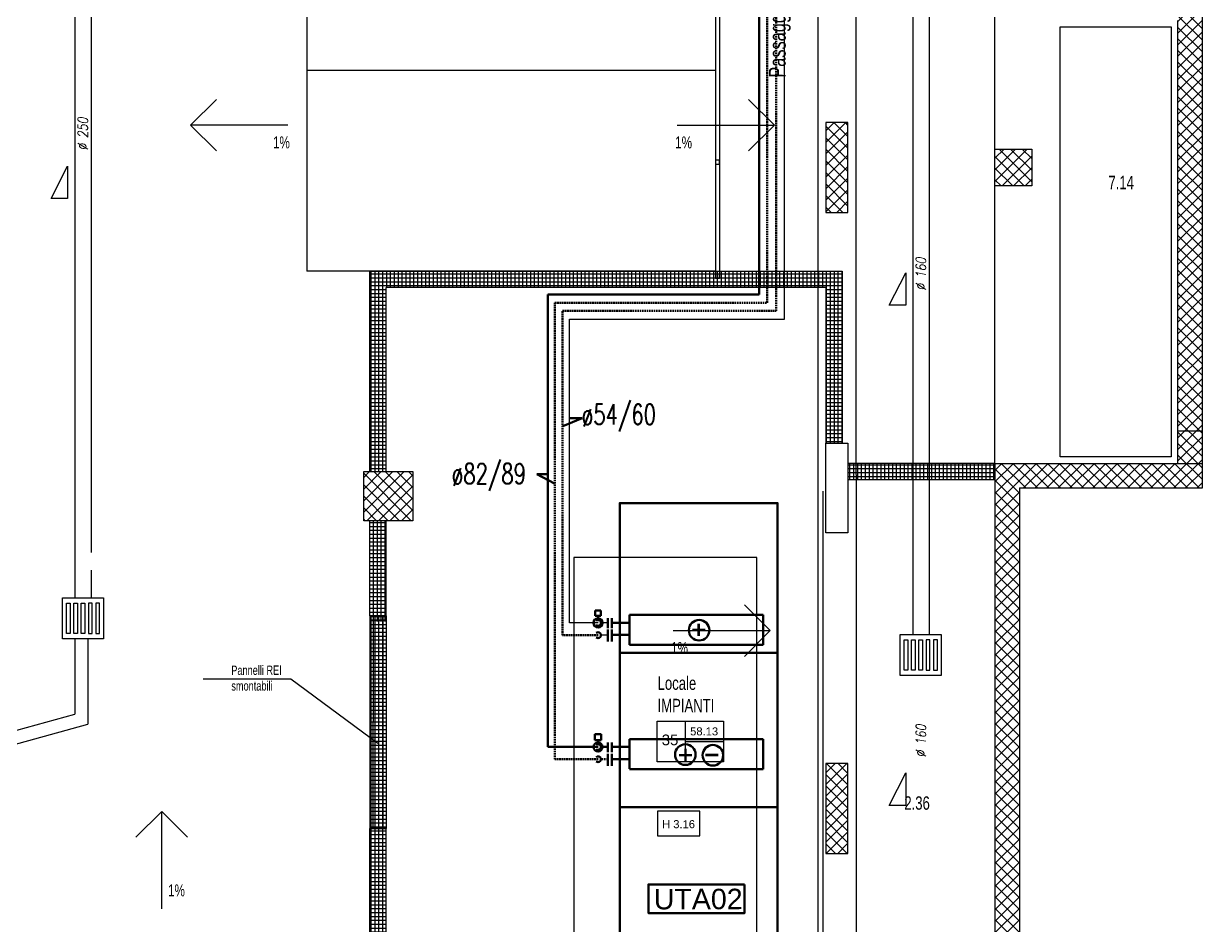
# Model space of a CAD drawing. Header units: millimetres. Extents: x -3782782348 to 131293, y -36553 to 57271.
# Drawn here: x 98095 to 99537, y 35420 to 36523 of the extents above; entities that cross this region are included whole.
import ezdxf

# ---------------------------------------------------------------- set-up
doc = ezdxf.new("R2010")
doc.units = ezdxf.units.MM
doc.header["$LTSCALE"] = 0.01
doc.linetypes.add('HIDDEN2', pattern=[4.7625, 3.175, -1.5875])
doc.linetypes.add('TRATTEGGIATA', pattern=[19.05, 12.7, -6.35])
for name, color, linetype in [('ESTRAZ', 2, 'Continuous'), ('IMPIANTO', 7, 'Continuous'), ('X_MURI', 8, 'Continuous'), ('X_TESTI', 253, 'Continuous')]:
    doc.layers.add(name, color=color, linetype=linetype)
doc.layers.add('tubi_uta', color=253, linetype='Continuous', lineweight=50)
doc.styles.add('ARIAL', font='arial.ttf')
doc.styles.add('nomi', font='arial.ttf')
doc.styles.add('QUOTE', font='simplex.shx', dxfattribs={"width": 0.7})
doc.styles.add('ROMANS', font='romans')
doc.styles.add('testo indicazioni', font='romans.shx', dxfattribs={"width": 0.8, "oblique": 10, "height": 17.5})
pattern_1 = [(180, (96724.8174, -16956.5025), (-6e-16, -4.7625), []), (270, (96724.8174, -16956.5025), (4.7625, -9e-16), [])]
pattern_2 = [(45, (96724.817, -16956.502), (-7.0710678, 7.0710678), []), (135, (96724.817, -16956.502), (-7.0710678, -7.0710678), [])]
pattern_3 = [(45, (139069.621, 4436.309), (-7.0710678, 7.0710678), []), (135, (139069.621, 4436.309), (-7.0710678, -7.0710678), [])]

msp = doc.modelspace()

# ---------------------------------------------------------------- hatches: boundary and pattern name
at = {"layer": 'X_MURI', "ltscale": 4}
h = msp.add_hatch(dxfattribs=at)
h.set_pattern_fill('_USER', color=256, scale=10, angle=45, style=0, double=1, pattern_type=0)
h.set_pattern_definition(pattern_2)
h.paths.add_polyline_path([(97761.9, 36711), (97821.9, 36711), (97821.9, 36771), (97761.9, 36771)])
h.paths.add_polyline_path([(97762, 37567), (97762, 37507), (97822, 37507), (97822, 37567)])
h.paths.add_polyline_path([(98511.1, 37567), (98511.1, 37507), (98571.1, 37507), (98571.1, 37567)])
h.paths.add_polyline_path([(98511.1, 36711), (98571.1, 36711), (98571.1, 36771), (98511.1, 36771)])
h.paths.add_polyline_path([(99076.6, 36684), (99103.6, 36684), (99103.6, 36794), (99076.6, 36794)])
h.paths.add_polyline_path([(99076.6, 36292), (99103.6, 36292), (99103.6, 36402), (99076.6, 36402)])
h.paths.add_polyline_path([(99076.7, 37076), (99103.7, 37076), (99103.7, 37186), (99076.7, 37186)])
h.paths.add_polyline_path([(99076.7, 37564), (99076.7, 37509), (99103.7, 37509), (99103.7, 37564)])
h = msp.add_hatch(dxfattribs=at)
h.set_pattern_fill('_USER', color=256, scale=10, angle=45, style=0, double=1, pattern_type=0)
h.set_pattern_definition(pattern_2)
h.paths.add_polyline_path([(97723.2, 34743), (97723.2, 34773), (99283.5, 34773), (99283.5, 35985), (99507.3, 35985), (99507.3, 37121), (99283.5, 37121), (99283.5, 37471), (99313.5, 37471), (99313.5, 37151), (99537.3, 37151), (99537.3, 35955), (99313.5, 35955), (99313.5, 34743)])
h = msp.add_hatch(dxfattribs=at)
h.set_pattern_fill('_USER', color=256, scale=10, angle=45, style=0, double=1, pattern_type=0)
h.set_pattern_definition(pattern_2)
h.paths.add_polyline_path([(99328.5, 36781.6), (99328.5, 36736.6), (99283.5, 36736.6), (99283.5, 36781.6)])
h.paths.add_polyline_path([(99328.5, 36369.5), (99328.5, 36324.5), (99283.5, 36324.5), (99283.5, 36369.5)])
h = msp.add_hatch(dxfattribs=at)
h.set_pattern_fill('NET', color=256, scale=1.5, angle=180, style=0)
h.set_pattern_definition(pattern_1)
h.paths.add_polyline_path([(99066.7, 36200.3), (99066.7, 36220.3), (98518.5, 36220.3), (98518.5, 35975), (98538.6, 35975), (98538.6, 36200.3)])
h = msp.add_hatch(dxfattribs=at)
h.set_pattern_fill('NET', color=256, scale=1.5, angle=180, style=0)
h.set_pattern_definition(pattern_1)
h.paths.add_polyline_path([(99066.7, 36200.3), (99076.6, 36200.3), (99076.6, 36220.3), (99066.7, 36220.3)])
h = msp.add_hatch(dxfattribs=at)
h.set_pattern_fill('NET', color=256, scale=1.5, angle=180, style=0)
h.set_pattern_definition(pattern_1)
h.paths.add_polyline_path([(99183, 35965), (99183, 35985), (99113.5, 35985), (99113.5, 35965)])
h.paths.add_polyline_path([(99113.5, 35985), (99103.6, 35985), (99103.6, 35965), (99113.5, 35965)])
h.paths.add_polyline_path([(99183, 35985), (99183, 35965), (99203, 35965), (99203, 35985)])
h.paths.add_polyline_path([(99203, 35965), (99283.5, 35965), (99283.5, 35971), (99283.5, 35985), (99203, 35985)])
h.paths.add_polyline_path([(99078.7, 36067.5), (99101.2, 36067.5), (99101.2, 36089.3), (99078.7, 36089.3)], flags=9)
h.paths.add_polyline_path([(99139.9, 35938.9), (99139.9, 35970.2), (99118.2, 35970.2), (99118.2, 35938.9)], flags=9)
h.paths.add_polyline_path([(99096.6, 36220.3), (99076.6, 36220.3), (99076.6, 36010), (99096.6, 36010)])
h = msp.add_hatch(dxfattribs=at)
h.set_pattern_fill('_USER', color=256, scale=10, angle=45, style=0, double=1, pattern_type=0)
h.set_pattern_definition(pattern_2)
h.paths.add_polyline_path([(97822, 35915), (97822, 35975), (97821.9, 35975), (97762, 35975), (97762, 35915)])
h.paths.add_polyline_path([(98571.1, 35975), (98511.1, 35975), (98511.1, 35915), (98571.1, 35915)])
h = msp.add_hatch(dxfattribs=at)
h.set_pattern_fill('NET', color=256, scale=1.5, angle=180, style=0)
h.set_pattern_definition([(180, (101194.853, -19460.8184), (-6e-16, -4.7625), []), (270, (101194.853, -19460.8184), (4.7625, -9e-16), [])])
h.paths.add_polyline_path([(98538.5, 35791.7), (98518.5, 35791.7), (98518.6, 35915), (98538.6, 35915)])
h = msp.add_hatch(dxfattribs=at)
h.set_pattern_fill('NET', color=256, scale=1.5, angle=180, style=0)
h.set_pattern_definition(pattern_1)
h.paths.add_polyline_path([(98522.5, 35538.6), (98534.5, 35538.6), (98534.6, 35798.6), (98522.6, 35798.6)])
h.paths.add_polyline_path([(98522.6, 35798.6), (98518.5, 35798.6), (98518.5, 35650), (98522.5, 35647.1)])
h.paths.add_polyline_path([(98534.5, 35538.6), (98538.6, 35538.6), (98538.6, 35798.6), (98534.6, 35798.6)])
h = msp.add_hatch(dxfattribs=at)
h.set_pattern_fill('NET', color=256, scale=1.5, angle=180, style=0)
h.set_pattern_definition(pattern_1)
h.paths.add_polyline_path([(98518.5, 35538.6), (98522.5, 35538.6), (98522.5, 35647.1), (98518.5, 35650)])
h = msp.add_hatch(dxfattribs=at)
h.set_pattern_fill('_USER', color=256, scale=10, angle=45, style=0, double=1, pattern_type=0)
h.set_pattern_definition(pattern_3)
h.paths.add_polyline_path([(99103.6, 35618), (99076.6, 35618), (99076.6, 35508), (99103.6, 35508)])
h = msp.add_hatch(dxfattribs=at)
h.set_pattern_fill('_USER', color=256, scale=10, angle=45, style=0, double=1, pattern_type=0)
h.set_pattern_definition(pattern_3)
h.paths.add_polyline_path([(99103.6, 35618), (99076.6, 35618), (99076.6, 35508), (99103.6, 35508)])
h = msp.add_hatch(dxfattribs=at)
h.set_pattern_fill('NET', color=256, scale=1.5, angle=180, style=0)
h.set_pattern_definition([(180, (96724.8174, -16956.5025), (-6e-16, -4.7625), []), (270, (96724.8174, -16956.5025), (4.7625, -9e-16), [])])
h.paths.add_polyline_path([(98538.5, 35295.3), (98518.5, 35295.3), (98518.6, 35538.7), (98538.6, 35538.7)])

# ---------------------------------------------------------------- linework, layer by layer
at = {"layer": 'IMPIANTO', "color": 30, "linetype": 'Continuous'}
for p, q in [((99025.8, 36161.6, 0), (99025.8, 37840.2, 0)), ((98763.1, 35790, 0), (98763.1, 36161.6, 0)), ((98763.1, 36161.6, 0), (99025.8, 36161.6, 0)), ((98797.9, 35790, 0), (98763.1, 35790, 0)), ((98810, 35790, 0), (98801.4, 35790, 0)), ((98810, 35775, 0), (98801.4, 35775, 0))]:
    msp.add_line(p, q, dxfattribs=at)
at = {"layer": 'tubi_uta', "color": 6, "linetype": 'TRATTEGGIATA', "ltscale": 15}
for p, q in [((99004.9, 36181.6, 0), (99004.9, 37820.2, 0)), ((98745, 35623.2, 0), (98745, 36181.6, 0)), ((98745, 36181.6, 0), (99004.9, 36181.6, 0)), ((98797.9, 35623.2, 0), (98745, 35623.2, 0)), ((98810, 35623.2, 0), (98801.4, 35623.2, 0))]:
    msp.add_line(p, q, dxfattribs=at)
at = {"layer": 'tubi_uta', "color": 30, "linetype": 'TRATTEGGIATA', "ltscale": 15}
for p, q in [((99015.8, 36171.6, 0), (99015.8, 37830.2, 0)), ((98754.5, 35775, 0), (98754.5, 36171.6, 0)), ((98754.5, 36171.6, 0), (99015.8, 36171.6, 0)), ((98797.9, 35775, 0), (98754.5, 35775, 0))]:
    msp.add_line(p, q, dxfattribs=at)
at = {"layer": 'tubi_uta', "color": 6}
for p, q in [((98994.9, 36191.6, 0), (98994.9, 37810.2, 0)), ((98736.5, 35638.2, 0), (98736.5, 36191.6, 0)), ((98736.5, 36191.6, 0), (98994.9, 36191.6, 0)), ((98797.9, 35638.2, 0), (98736.5, 35638.2, 0)), ((98810, 35638.2, 0), (98801.4, 35638.2, 0))]:
    msp.add_line(p, q, dxfattribs=at)
at = {"layer": 'tubi_uta', "color": 1}
for p, q in [((98778.6, 36040.4, 0), (98754.9, 36030.6, 0)), ((98763.6, 36040.4, 0), (98778.6, 36040.4, 0)), ((98722.9, 35971.8, 0), (98736.2, 35971.8, 0)), ((98722.9, 35971.8, 0), (98744.7, 35960.5, 0))]:
    msp.add_line(p, q, dxfattribs=at)
at = {"layer": 'tubi_uta', "color": 7}
for p, q in [((98801.3, 35805.2, 0), (98794.5, 35805.2, 0)), ((98794.5, 35805.2, 0), (98794.5, 35798.5, 0)), ((98801.3, 35798.5, 0), (98801.3, 35805.2, 0)), ((98797.9, 35798.5, 0), (98794.5, 35798.5, 0)), ((98797.9, 35795.6, 0), (98797.9, 35798.5, 0)), ((98797.9, 35798.5, 0), (98801.3, 35798.5, 0)), ((98810, 35783.7, 0), (98810, 35795.6, 0)), ((98814.7, 35783.7, 0), (98814.7, 35795.6, 0)), ((98836.2, 35790.2, 0), (98814.7, 35790.2, 0)), ((98810, 35767.2, 0), (98810, 35781.9, 0)), ((98814.7, 35767.2, 0), (98814.7, 35781.9, 0)), ((98836.2, 35775.2, 0), (98814.7, 35775.2, 0)), ((98824.5, 35753.4, 0), (99017.5, 35753.4, 0)), ((98801.6, 35654, 0), (98794, 35654, 0)), ((98794, 35654, 0), (98794, 35646.7, 0)), ((98797.9, 35646.7, 0), (98794, 35646.7, 0)), ((98797.9, 35643.8, 0), (98797.9, 35646.7, 0)), ((98797.9, 35646.7, 0), (98801.6, 35646.7, 0)), ((98801.6, 35646.7, 0), (98801.6, 35654, 0)), ((98810, 35631.7, 0), (98810, 35643.6, 0)), ((98814.7, 35631.7, 0), (98814.7, 35643.6, 0)), ((98810, 35615.2, 0), (98810, 35629.9, 0)), ((98836.2, 35638.2, 0), (98814.7, 35638.2, 0)), ((98814.7, 35615.2, 0), (98814.7, 35629.9, 0)), ((98836.2, 35623.2, 0), (98814.7, 35623.2, 0)), ((98824.5, 35564.5, 0), (99017.5, 35564.5, 0))]:
    msp.add_line(p, q, dxfattribs=at)
at = {"layer": 'tubi_uta', "color": 7, "linetype": 'HIDDEN2', "ltscale": 25}
for p, q in [((98836.2, 35799.8, 0), (98836.2, 35763.2, 0)), ((98999.9, 35799.8, 0), (98836.2, 35799.8, 0)), ((98999.9, 35763.2, 0), (98999.9, 35799.8, 0)), ((98836.2, 35763.2, 0), (98999.9, 35763.2, 0)), ((98836.2, 35647.8, 0), (98836.2, 35611.1, 0)), ((98999.9, 35647.8, 0), (98836.2, 35647.8, 0)), ((98999.9, 35611.1, 0), (98999.9, 35647.8, 0)), ((98836.2, 35611.1, 0), (98999.9, 35611.1, 0))]:
    msp.add_line(p, q, dxfattribs=at)
at = {"layer": 'tubi_uta', "color": 7, "elevation": 0}
msp.add_lwpolyline([(99017.5, 35269.5), (98824.5, 35269.5), (98824.5, 35936.5), (99017.5, 35936.5), (99017.5, 35269.5)], dxfattribs=at)
at = {"layer": 'tubi_uta', "color": 7, "const_width": 3, "elevation": 0}
for points in [[(98921, 35789), (98921, 35773.9)], [(98913.1, 35781.3), (98929.1, 35781.3)], [(98896.9, 35628.3), (98912.9, 35628.3)], [(98904.8, 35636), (98904.8, 35620.9)]]:
    msp.add_lwpolyline(points, dxfattribs=at)
at = {"layer": 'tubi_uta', "color": 7, "elevation": 0}
msp.add_lwpolyline([(98945.2, 35628.4, 3, 3, 0), (98929.1, 35628.4, 3, 3, 0)], format="xyseb", dxfattribs=at)
at = {"layer": 'tubi_uta', "color": 1, "elevation": 0}
msp.add_lwpolyline([(98977.2, 35470), (98977.2, 35435.1), (98859.6, 35435.1), (98859.6, 35470)], close=True, dxfattribs=at)
at = {"layer": 'tubi_uta', "color": 7}
for centre in [(98797.9, 35790, 0), (98797.9, 35638.2, 0)]:
    msp.add_circle(centre, 5.57, dxfattribs=at)
at = {"layer": 'tubi_uta', "color": 1}
for centre in [(98921.5, 35781, 0), (98904.7, 35628.9, 0), (98938.4, 35628.1, 0)]:
    msp.add_circle(centre, 12.6, dxfattribs=at)
at = {"layer": 'tubi_uta', "color": 1, "ltscale": 0.01}
for centre in [(98797.9, 35790, 0), (98797.9, 35775, 0), (98797.9, 35638.2, 0), (98797.9, 35623.2, 0)]:
    msp.add_arc(centre, 3.51, 231.3488, 128.6512, dxfattribs=at)
at = {"layer": 'X_MURI', "ltscale": 4}
for p, q in [((99066.8, 40259, 0), (99066.7, 35121)), ((99113.4, 40259, 0), (99113.5, 35121)), ((98941.5, 38951), (98941.5, 36211.7, 0)), ((98946.5, 38956), (98946.5, 36211.7, 0)), ((98441.5, 38131, 0), (98441.5, 36220.3, 0)), ((99283.5, 35973, 0), (99283.5, 37121, 0)), ((98177.6, 36841.2), (98177.6, 35876.1)), ((99183, 36839.5, 0), (99183, 35775.6, 0)), ((99203, 36839.5, 0), (99203, 35775.6, 0)), ((98177.6, 36604.2), (98177.6, 35876.1)), ((98941.5, 36465.6, 0), (98441.5, 36465.6, 0)), ((98299.4, 36398.8), (98330.9, 36430.3)), ((99013.6, 36398.8), (98982.1, 36430.3)), ((98418.4, 36398.8), (98299.4, 36398.8)), ((98299.4, 36398.8), (98330.9, 36367.3)), ((98894.6, 36398.8), (99013.6, 36398.8)), ((99013.6, 36398.8), (98982.1, 36367.3)), ((98128.6, 36309.1, 0), (98148.9, 36348.8, 0)), ((98148.9, 36348.8, 0), (98148.9, 36309.1, 0)), ((98148.9, 36309.1, 0), (98128.6, 36309.1, 0)), ((98941.5, 36220.3, 0), (98441.5, 36220.3, 0)), ((98518.5, 36220.3, 0), (99096.6, 36220.3, 0)), ((98518.5, 35974.9, 0), (98518.5, 36220.3, 0)), ((99096.6, 36220.3, 0), (99096.6, 36010)), ((99154, 36178.7, 0), (99174.3, 36218.3, 0)), ((99174.3, 36218.3, 0), (99174.3, 36178.7, 0)), ((99076.6, 36200.3, 0), (98538.6, 36200.3, 0)), ((98538.6, 35974.9), (98538.6, 36200.3)), ((99076.6, 36200.3, 0), (99076.6, 36010)), ((99174.3, 36178.7, 0), (99154, 36178.7, 0)), ((99507.3, 36025, 0), (99537.3, 36025, 0)), ((99283.5, 35985, 0), (99103.6, 35985, 0)), ((99283.5, 35985, 0), (99283.5, 35127.5, 0)), ((99507.3, 35985, 0), (99537.3, 35985, 0)), ((99283.5, 35965, 0), (99103.6, 35965, 0)), ((99283.5, 35971, 0), (99283.5, 35827, 0)), ((99283.5, 35971), (99283.5, 35827)), ((99073.5, 35133, 0), (99073.5, 35951, 0)), ((99313.5, 35955, 0), (99313.5, 35100.5, 0)), ((98518.5, 35798.6, 0), (98518.5, 35915)), ((98538.6, 35798.6, 0), (98538.6, 35915, 0)), ((98157.6, 35862.5, 0), (98157.6, 35820.5, 0)), ((98177.6, 35854.6, 0), (98177.6, 35820.5, 0)), ((99008.6, 35780.5), (98977.1, 35812)), ((99283.5, 35807, 0), (99283.5, 35133, 0)), ((99283.5, 35807), (99283.5, 35133)), ((98518.5, 35798.6, 0), (98518.5, 35538.6, 0)), ((98518.6, 35798.6, 0), (98538.6, 35798.6, 0)), ((98522.6, 35798.6, 0), (98522.5, 35538.6, 0)), ((98534.6, 35798.6, 0), (98534.5, 35538.6, 0)), ((98538.6, 35798.6, 0), (98538.6, 35538.6, 0)), ((98157.6, 35770.5, 0), (98157.6, 35678.4, 0)), ((98173.6, 35770.5, 0), (98173.6, 35666.2, 0)), ((98889.6, 35780.5), (99008.6, 35780.5)), ((99008.6, 35780.5), (98977.1, 35749)), ((98314.6, 35721.6, 0), (98421.8, 35721.6, 0)), ((98421.8, 35721.6, 0), (98528.3, 35642.8, 0)), ((97557, 35511.8), (98157.6, 35678.4, 0)), ((98904.4, 35669.7, 0), (98904.4, 35620.2, 0)), ((98904.4, 35669.7, 0), (98904.4, 35620.2, 0)), ((97573, 35499.6), (98173.6, 35666.2, 0)), ((98904.4, 35645, 0), (98951.5, 35645, 0)), ((98904.4, 35645, 0), (98951.5, 35645, 0)), ((99154, 35566.8, 0), (99174.3, 35606.4, 0)), ((99174.3, 35606.4, 0), (99174.3, 35566.8, 0)), ((98264, 35559.2), (98232.5, 35527.7)), ((98264, 35440.2), (98264, 35559.2)), ((98264, 35559.2), (98295.5, 35527.7)), ((99174.3, 35566.8, 0), (99154, 35566.8, 0)), ((98518.5, 35353, 0), (98518.5, 35538.6, 0)), ((98538.6, 35538.6, 0), (98518.5, 35538.6, 0)), ((98518.5, 35538.6, 0), (98538.5, 35538.6, 0)), ((98538.6, 35295.3, 0), (98538.6, 35538.6, 0))]:
    msp.add_line(p, q, dxfattribs=at)
at = {"layer": 'X_MURI', "ltscale": 4, "extrusion": (0, 0, -1)}
msp.add_line((98538.6, 35798.6, 0), (98518.5, 35798.6, 0), dxfattribs=at)
at = {"layer": 'X_MURI', "ltscale": 4, "elevation": 0}
for points in [[(98157.6, 36827.4), (98157.6, 35862.5)], [(99313.5, 35955), (99537.3, 35955), (99537.3, 36557)], [(99283.5, 35985), (99507.3, 35985), (99507.3, 36527)], [(99313.5, 35955), (99313.5, 34743), (98330.2, 34743)]]:
    msp.add_lwpolyline(points, dxfattribs=at)
for points in [[(99499.3, 35993), (99363.4, 35993), (99363.4, 36519), (99499.3, 36519)], [(99103.6, 36402), (99076.6, 36402), (99076.6, 36292), (99103.6, 36292)], [(99328.5, 36369.5), (99328.5, 36324.5), (99283.5, 36324.5), (99283.5, 36369.5)], [(98941.5, 36351), (98946.5, 36351), (98946.5, 36356), (98941.5, 36356)], [(98941.5, 36211.7), (98946.5, 36211.7), (98946.5, 36216.7), (98941.5, 36216.7)], [(99103.6, 35900), (99076.6, 35900), (99076.6, 36010), (99103.6, 36010)], [(99103.6, 35900), (99076.6, 35900), (99076.6, 36010), (99103.6, 36010)], [(98511.1, 35975), (98571.1, 35975), (98571.1, 35915), (98511.1, 35915)], [(98992.1, 35870.1), (98768.2, 35870.1), (98768.2, 35326.1), (98992.1, 35326.1)], [(98192.6, 35770.5), (98142.6, 35770.5), (98142.6, 35820.5), (98192.6, 35820.5)], [(98151.9, 35777), (98147.4, 35777), (98147.4, 35814), (98151.9, 35814)], [(98160.9, 35777), (98156.4, 35777), (98156.4, 35814), (98160.9, 35814)], [(98169.9, 35777), (98165.4, 35777), (98165.4, 35814), (98169.9, 35814)], [(98174.4, 35777), (98178.9, 35777), (98178.9, 35814), (98174.4, 35814)], [(98183.4, 35777), (98187.9, 35777), (98187.9, 35814), (98183.4, 35814)], [(99217.7, 35725.6), (99167.7, 35725.6), (99167.7, 35775.6), (99217.7, 35775.6)], [(99217.7, 35725.6), (99167.7, 35725.6), (99167.7, 35775.6), (99217.7, 35775.6)], [(99177, 35732.1), (99172.5, 35732.1), (99172.5, 35769.1), (99177, 35769.1)], [(99177, 35732.1), (99172.5, 35732.1), (99172.5, 35769.1), (99177, 35769.1)], [(99186, 35732.1), (99181.5, 35732.1), (99181.5, 35769.1), (99186, 35769.1)], [(99186, 35732.1), (99181.5, 35732.1), (99181.5, 35769.1), (99186, 35769.1)], [(99195, 35732.1), (99190.5, 35732.1), (99190.5, 35769.1), (99195, 35769.1)], [(99195, 35732.1), (99190.5, 35732.1), (99190.5, 35769.1), (99195, 35769.1)], [(99199.5, 35732.1), (99204, 35732.1), (99204, 35769.1), (99199.5, 35769.1)], [(99199.5, 35732.1), (99204, 35732.1), (99204, 35769.1), (99199.5, 35769.1)], [(99208.5, 35732.1), (99213, 35732.1), (99213, 35769.1), (99208.5, 35769.1)], [(99208.5, 35732.1), (99213, 35732.1), (99213, 35769.1), (99208.5, 35769.1)], [(98870.2, 35669.7), (98951.5, 35669.7), (98951.5, 35620.2), (98870.2, 35620.2)], [(98870.2, 35669.7), (98951.5, 35669.7), (98951.5, 35620.2), (98870.2, 35620.2)], [(99103.6, 35618), (99076.6, 35618), (99076.6, 35508), (99103.6, 35508)], [(99103.6, 35618), (99076.6, 35618), (99076.6, 35508), (99103.6, 35508)], [(98870.5, 35529.6), (98922.4, 35529.6), (98922.4, 35559.6), (98870.5, 35559.6)]]:
    msp.add_lwpolyline(points, close=True, dxfattribs=at)
at = {"layer": 'X_MURI', "ltscale": 4}
msp.add_lwpolyline([(98511.1, 35975), (98571.1, 35975), (98571.1, 35915), (98511.1, 35915)], close=True, dxfattribs=at)

# ---------------------------------------------------------------- texts
at = {"layer": 'ESTRAZ', "color": 3, "style": 'ROMANS', "width": 0.7}
for s, p in [('ø54/60', (98777.9, 36032.5, 0)), ('ø82/89', (98618.8, 35960, 0))]:
    msp.add_text(s, height=25, dxfattribs=at).set_placement(p)
at = {"layer": 'X_MURI', "ltscale": 4}
for s, insert, char_height, width, attachment_point, rotation, style in [('{\\fArial|b0|i0|c0|p34;Passaggio impianti}', (99034, 36624.9, 0), 20.48, 332.978, 9, 89.8509, 'QUOTE'), ('{\\Fromans|c238;%%C }250', (98173.6, 36408.1, 0), 12.25, 163.159, 9, 89.8509, 'testo indicazioni'), ('{\\fArial|b0|i0|c0|p34;\\H10.9x;1%}', (98400.1, 36370.2), 1.345, 160.38, 7, 0.1491, 'QUOTE'), ('{\\fArial|b0|i0|c0|p34;\\H10.9x;1%}', (98912.9, 36370.2), 1.345, 160.38, 9, 359.8509, 'QUOTE'), ('{\\fArial|b0|i0|c0|p34;\\H0.8x;7.14}', (99453.5, 36320.4), 20.48, 332.978, 9, 359.8509, 'QUOTE'), ('{\\Fromans.shx|c238;%%C }160', (99199, 36236.8, 0), 12.25, 163.159, 9, 89.8509, 'testo indicazioni'), ('{\\fArial|b0|i0|c0|p34;\\H10.9x;1%}', (98907.9, 35751.8), 1.345, 160.38, 9, 359.8509, 'QUOTE'), ('{\\fArial|b0|i0|c0|p34;\\H0.8x;Pannelli REI\\Psmontabili}', (98349.2, 35707), 14.336, 233.085, 7, 0.1491, 'QUOTE'), ('{\\fArial|b0|i0|c0|p34;\\H0.8x;Locale\\PIMPIANTI}', (98870.7, 35680.8, 0), 20.48, 332.978, 7, 359.8509, 'QUOTE'), ('{\\H1.2x;58.13}', (98944.8, 35657.2, 0), 8.165, 81.649, 6, 359.9558, 'nomi'), ('{\\Fromans|c238;%%C }160', (99199, 35665.8, 0), 12.25, 163.159, 9, 89.8509, 'testo indicazioni'), ('{\\H1.6x;35}', (98896.1, 35646.8, 0), 8.165, 81.649, 6, 359.9558, 'nomi'), ('{\\fArial|b0|i0|c0|p34;\\H0.8x;2.36}', (99203.8, 35561.2, 0), 20.48, 332.978, 9, 359.8509, 'QUOTE'), ('{\\fArial|b0|i0|c204|p34;\\H1.2x;H 3.\\fArial|b0|i0|c0|p34;16\\fArial|b0|i0|c204|p34; }', (98916.5, 35543.7, 0), 8.165, 81.649, 6, 359.9558, 'nomi'), ('{\\fArial|b0|i0|c0|p34;\\H10.9x;1%}', (98271.7, 35455.3), 1.345, 160.38, 7, 0.1491, 'QUOTE')]:
    msp.add_mtext(s, dxfattribs=dict(at, insert=insert, char_height=char_height, width=width, attachment_point=attachment_point, rotation=rotation, style=style))
at = {"layer": 'X_TESTI', "color": 10, "insert": (98866.1, 35439.2, 0), "char_height": 25, "width": 1000, "attachment_point": 7, "rotation": 0.1491, "line_spacing_factor": 0.8, "style": 'ARIAL'}
msp.add_mtext('UTA02', dxfattribs=at)

doc.saveas('drawing.dxf')
